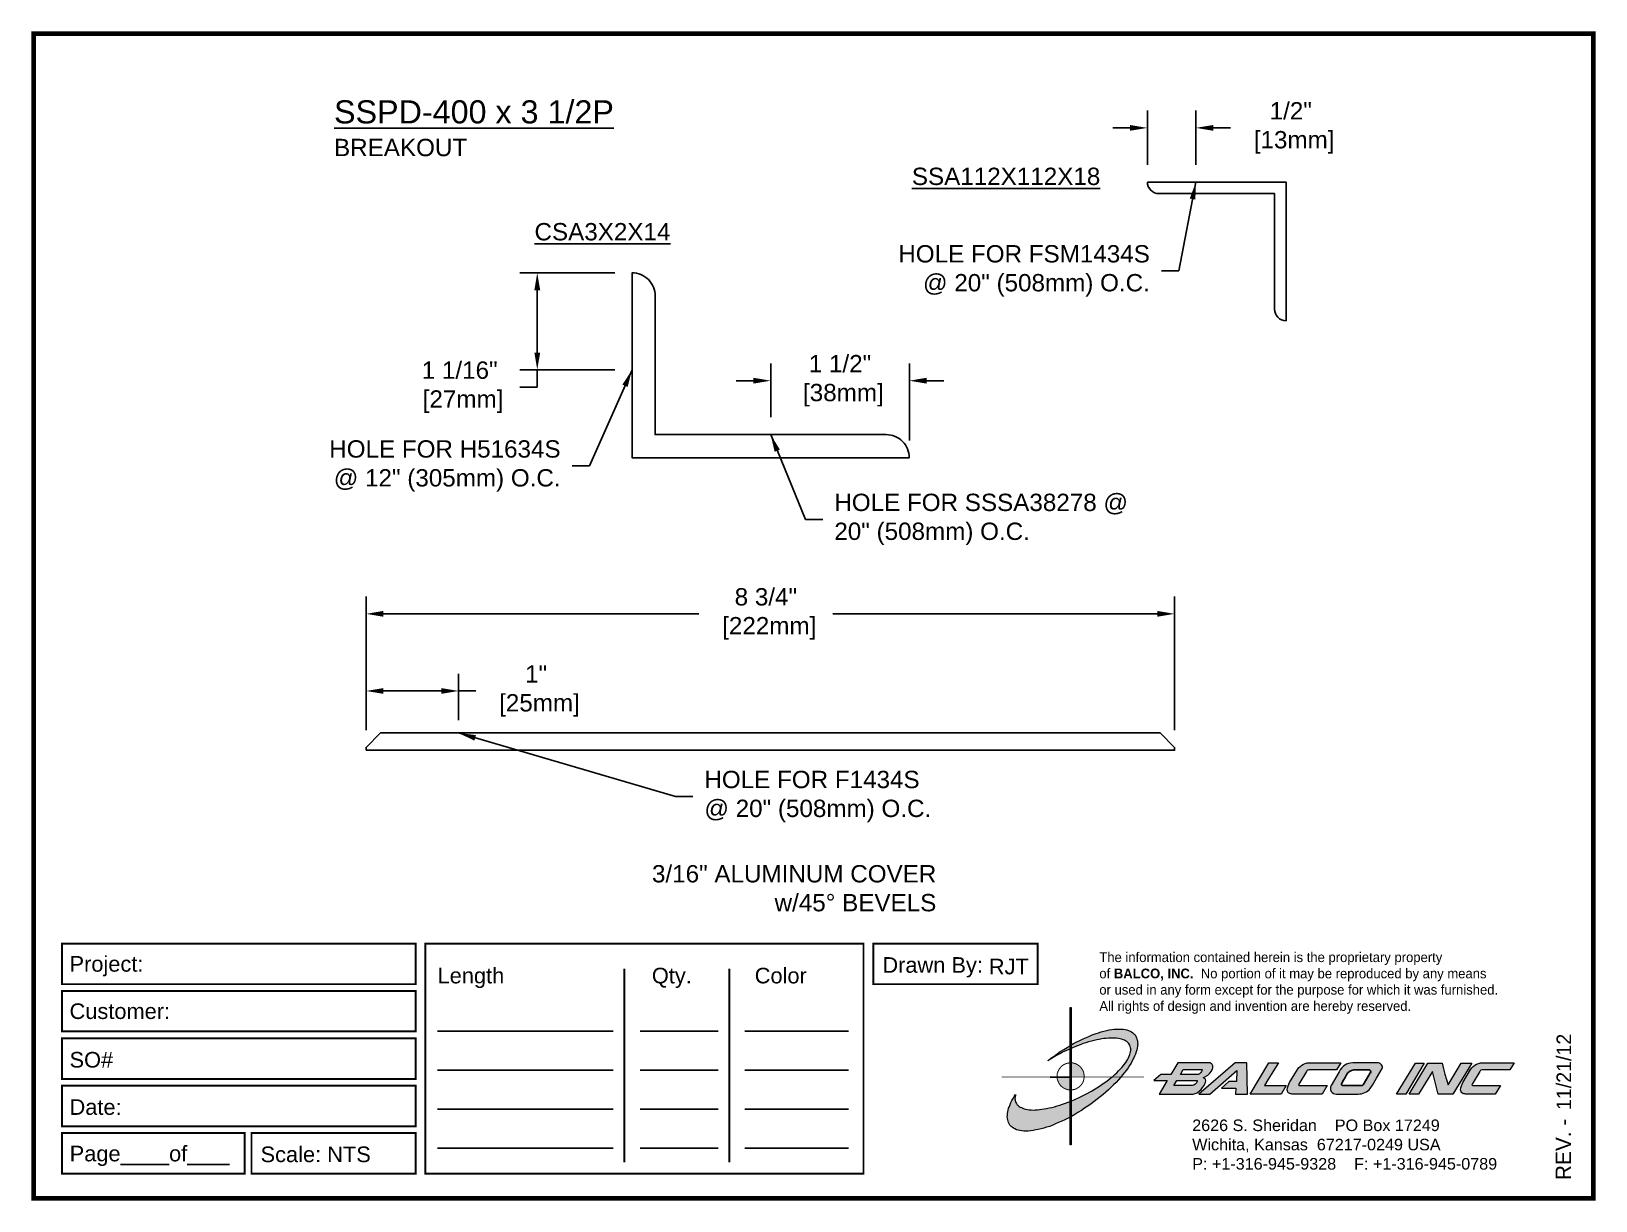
# Paper-space layout 'Breakout' of a CAD drawing. Header units: inches. Extents: x 0 to 10, y 0 to 7.5.
# The model-space entities are those that its viewports show. They can reach past a viewport. Long polylines and large blocks are cut down to what shows.
import ezdxf

# ---------------------------------------------------------------- set-up
doc = ezdxf.new("R2010")
doc.units = ezdxf.units.IN
doc.header["$MEASUREMENT"] = 0
for name, color, linetype in [('Border', 7, 'Continuous'), ('Dimensions', 3, 'Continuous'), ('Metals', 7, 'Continuous'), ('Text', 2, 'Continuous')]:
    doc.layers.add(name, color=color, linetype=linetype)
doc.styles.add('ARIAL', font='arial.ttf')
doc.styles.add('Copyright', font='ERASDEMI.TTF')
doc.dimstyles.new('Arial', dxfattribs={"dimtxt": 0.1875, "dimasz": 0.1875, "dimexe": 0.1875, "dimexo": 0.1875, "dimgap": 0.1875, "dimtad": 0, "dimtih": 1, "dimtoh": 1, "dimdec": 4, "dimzin": 0, "dimdsep": 46, "dimlunit": 4, "dimtxsty": 'ARIAL', "dimcen": 0.1875, "dimadec": 0, "dimazin": 0, "dimtfac": 1, "dimtdec": 4, "dimtofl": 0, "dimtmove": 0, "dimatfit": 3, "dimfxl": 0, "dimfrac": 2, "dimtolj": 1, "dimtzin": 0, "dimarcsym": 0})

# ---------------------------------------------------------------- blocks, each defined once
blk = doc.blocks.new('ACADlogo')
h = blk.add_hatch(color=256)
h.paths.add_polyline_path([(-3.346, 1.223), (-3.351, 1.223), (-3.351, 0.979), (-3.346, 0.982)])
h.paths.add_polyline_path([(-3.346, 0.961), (-3.351, 0.959), (-3.351, 0.868), (-3.346, 0.868)])
h.paths.add_polyline_path([(-3.346, 0.777), (-3.351, 0.777), (-3.351, 0.699), (-3.351, 0.695), (-3.35, 0.695), (-3.346, 0.695)])
h.paths.add_polyline_path([(-3.346, 0.864), (-3.346, 0.868), (-3.35, 0.868), (-3.351, 0.868), (-3.351, 0.777), (-3.346, 0.777), (-3.346, 0.778), (-3.348, 0.778)])
h.paths.add_polyline_path([(-3.346, 0.524), (-3.351, 0.521), (-3.351, 0.342), (-3.346, 0.342)])
h.paths.add_polyline_path([(-3.346, 0.695), (-3.351, 0.695), (-3.351, 0.621), (-3.346, 0.623)])
h.paths.add_polyline_path([(-3.346, 0.623), (-3.351, 0.621), (-3.351, 0.521), (-3.346, 0.524)])
h.paths.add_polyline_path([(-3.346, 0.982), (-3.351, 0.979), (-3.351, 0.959), (-3.346, 0.961)])
h = blk.add_hatch(color=175)
h.paths.add_polyline_path([(-3.518, 0.573), (-3.534, 0.571), (-3.548, 0.569), (-3.562, 0.567), (-3.576, 0.567), (-3.589, 0.566), (-3.602, 0.567), (-3.614, 0.568), (-3.625, 0.569), (-3.636, 0.572), (-3.646, 0.574), (-3.656, 0.577), (-3.664, 0.581), (-3.673, 0.585), (-3.682, 0.592), (-3.688, 0.598), (-3.694, 0.603), (-3.699, 0.614), (-3.703, 0.622), (-3.705, 0.631), (-3.706, 0.64), (-3.705, 0.648), (-3.705, 0.653), (-3.703, 0.659), (-3.702, 0.665), (-3.71, 0.652), (-3.717, 0.639), (-3.725, 0.626), (-3.731, 0.613), (-3.737, 0.601), (-3.741, 0.589), (-3.746, 0.577), (-3.749, 0.566), (-3.751, 0.555), (-3.753, 0.544), (-3.754, 0.538), (-3.754, 0.533), (-3.755, 0.523), (-3.754, 0.513), (-3.753, 0.508), (-3.752, 0.503), (-3.75, 0.494), (-3.748, 0.486), (-3.743, 0.477), (-3.74, 0.473), (-3.738, 0.469), (-3.734, 0.465), (-3.73, 0.461), (-3.723, 0.455), (-3.715, 0.449), (-3.706, 0.445), (-3.695, 0.44), (-3.685, 0.437), (-3.674, 0.434), (-3.661, 0.432), (-3.648, 0.431), (-3.634, 0.431), (-3.62, 0.431), (-3.604, 0.433), (-3.588, 0.435), (-3.572, 0.438), (-3.556, 0.441), (-3.538, 0.445), (-3.52, 0.449), (-3.503, 0.456), (-3.483, 0.461), (-3.464, 0.469), (-3.445, 0.477), (-3.426, 0.485), (-3.406, 0.494), (-3.385, 0.503), (-3.364, 0.514), (-3.351, 0.521), (-3.351, 0.621), (-3.364, 0.616), (-3.382, 0.609), (-3.4, 0.603), (-3.418, 0.598), (-3.436, 0.592), (-3.453, 0.587), (-3.47, 0.583), (-3.486, 0.579), (-3.503, 0.576)])
h.paths.add_polyline_path([(-3.215, 0.687), (-3.251, 0.667), (-3.289, 0.649), (-3.327, 0.631), (-3.346, 0.623), (-3.346, 0.524), (-3.343, 0.525), (-3.323, 0.537), (-3.302, 0.549), (-3.28, 0.563), (-3.259, 0.577), (-3.238, 0.59), (-3.218, 0.605), (-3.198, 0.62), (-3.179, 0.635), (-3.16, 0.65), (-3.141, 0.665), (-3.123, 0.681), (-3.106, 0.696), (-3.089, 0.712), (-3.074, 0.727), (-3.058, 0.743), (-3.043, 0.759), (-3.028, 0.777), (-3.085, 0.777), (-3.091, 0.772), (-3.105, 0.761), (-3.118, 0.75), (-3.134, 0.739), (-3.149, 0.729), (-3.165, 0.718), (-3.182, 0.707), (-3.198, 0.697)])
h.paths.add_polyline_path([(-2.921, 1.009), (-2.922, 1.015), (-2.924, 1.02), (-2.926, 1.029), (-2.931, 1.038), (-2.934, 1.043), (-2.936, 1.047), (-2.94, 1.05), (-2.943, 1.054), (-2.951, 1.06), (-2.959, 1.066), (-2.968, 1.071), (-2.978, 1.075), (-2.989, 1.079), (-3, 1.081), (-3.013, 1.083), (-3.026, 1.084), (-3.04, 1.084), (-3.054, 1.084), (-3.07, 1.083), (-3.085, 1.081), (-3.102, 1.079), (-3.118, 1.075), (-3.136, 1.07), (-3.153, 1.066), (-3.171, 1.06), (-3.191, 1.054), (-3.21, 1.047), (-3.229, 1.039), (-3.248, 1.031), (-3.268, 1.022), (-3.289, 1.012), (-3.31, 1.002), (-3.33, 0.991), (-3.346, 0.982), (-3.346, 0.961), (-3.323, 0.971), (-3.305, 0.978), (-3.287, 0.984), (-3.268, 0.991), (-3.251, 0.996), (-3.234, 1.002), (-3.216, 1.007), (-3.199, 1.011), (-3.182, 1.015), (-3.167, 1.018), (-3.15, 1.021), (-3.136, 1.023), (-3.121, 1.025), (-3.107, 1.026), (-3.093, 1.026), (-3.079, 1.027), (-3.067, 1.026), (-3.054, 1.026), (-3.043, 1.025), (-3.032, 1.022), (-3.022, 1.02), (-3.013, 1.016), (-3, 1.011), (-2.989, 1.005), (-2.983, 0.999), (-2.978, 0.994), (-2.973, 0.987), (-2.969, 0.981), (-2.967, 0.973), (-2.965, 0.965), (-2.964, 0.957), (-2.964, 0.949), (-2.964, 0.944), (-2.965, 0.94), (-2.967, 0.93), (-2.969, 0.921), (-2.973, 0.911), (-2.978, 0.901), (-2.983, 0.891), (-2.989, 0.881), (-2.996, 0.871), (-3.004, 0.86), (-3.012, 0.849), (-3.021, 0.838), (-3.032, 0.827), (-3.042, 0.816), (-3.053, 0.805), (-3.065, 0.794), (-3.077, 0.783), (-3.085, 0.777), (-3.028, 0.777), (-3.016, 0.791), (-3.004, 0.806), (-2.992, 0.822), (-2.981, 0.837), (-2.971, 0.852), (-2.962, 0.866), (-2.954, 0.882), (-2.946, 0.896), (-2.939, 0.91), (-2.934, 0.924), (-2.929, 0.938), (-2.926, 0.944), (-2.925, 0.951), (-2.922, 0.963), (-2.92, 0.975), (-2.92, 0.982), (-2.919, 0.987), (-2.92, 0.999), (-2.92, 1.005)])
h.paths.add_polyline_path([(-3.372, 0.966), (-3.393, 0.953), (-3.415, 0.94), (-3.435, 0.925), (-3.455, 0.911), (-3.475, 0.897), (-3.494, 0.882), (-3.468, 0.898), (-3.439, 0.915), (-3.41, 0.93), (-3.396, 0.938), (-3.38, 0.945), (-3.351, 0.959), (-3.351, 0.979)])
h = blk.add_hatch(color=256)
h.paths.add_polyline_path([(-3.268, 0.814), (-3.27, 0.819), (-3.273, 0.824), (-3.276, 0.828), (-3.279, 0.833), (-3.282, 0.837), (-3.286, 0.841), (-3.29, 0.845), (-3.294, 0.849), (-3.298, 0.852), (-3.303, 0.855), (-3.308, 0.858), (-3.313, 0.86), (-3.318, 0.863), (-3.323, 0.864), (-3.328, 0.866), (-3.334, 0.867), (-3.339, 0.868), (-3.345, 0.868), (-3.346, 0.868), (-3.346, 0.777), (-3.335, 0.777), (-3.262, 0.777), (-3.262, 0.781), (-3.262, 0.787), (-3.263, 0.792), (-3.264, 0.798), (-3.265, 0.803), (-3.266, 0.808)])
h.paths.add_polyline_path([(-3.351, 0.777), (-3.436, 0.777), (-3.435, 0.773), (-3.435, 0.768), (-3.434, 0.762), (-3.432, 0.757), (-3.431, 0.752), (-3.428, 0.747), (-3.426, 0.742), (-3.423, 0.737), (-3.42, 0.732), (-3.417, 0.728), (-3.414, 0.723), (-3.41, 0.719), (-3.406, 0.716), (-3.401, 0.712), (-3.397, 0.709), (-3.392, 0.706), (-3.387, 0.704), (-3.382, 0.701), (-3.377, 0.699), (-3.372, 0.698), (-3.367, 0.696), (-3.361, 0.695), (-3.356, 0.695), (-3.351, 0.695)])
h.paths.add_polyline_path([(-3.346, 0.868), (-3.35, 0.868), (-3.351, 0.868), (-3.351, 0.777), (-3.346, 0.777)])
h = blk.add_hatch(color=256)
h.paths.add_polyline_path([(-2.438, 0.844, 0.412988), (-2.461, 0.869), (-2.663, 0.869), (-2.707, 0.794), (-2.771, 0.794), (-2.815, 0.755), (-2.73, 0.755), (-2.781, 0.668), (-2.563, 0.668, 0.107996), (-2.538, 0.677, 0.108939), (-2.494, 0.724, 0.080345), (-2.483, 0.745, 0.419497), (-2.499, 0.773, 0.149928), (-2.447, 0.815, 0.134283)])
h.paths.add_polyline_path([(-2.507, 0.821, -0.209012), (-2.532, 0.794), (-2.538, 0.794), (-2.646, 0.794), (-2.627, 0.825), (-2.51, 0.825, -0.56619)], flags=16)
h.paths.add_polyline_path([(-2.538, 0.75, -0.241309), (-2.569, 0.722), (-2.688, 0.722), (-2.669, 0.755), (-2.541, 0.755, -0.56619)], flags=16)
for points in [[(-2.285, 0.819), (-2.287, 0.748), (-2.335, 0.748), (-2.383, 0.705), (-2.29, 0.705), (-2.292, 0.668), (-2.215, 0.668), (-2.221, 0.869), (-2.295, 0.869), (-2.527, 0.668), (-2.458, 0.668)], [(-2.018, 0.869), (-2.079, 0.869), (-2.198, 0.668), (-2, 0.668), (-1.968, 0.722), (-2.107, 0.722), (-2.085, 0.759), (-2.064, 0.794)], [(-1.617, 0.869), (-1.807, 0.869, 0.270182), (-1.896, 0.825), (-1.946, 0.742, 0.109019), (-1.961, 0.695, 0.340665), (-1.945, 0.672, 0.129907), (-1.923, 0.668), (-1.738, 0.668), (-1.706, 0.722), (-1.878, 0.722), (-1.882, 0.722, -0.601242), (-1.887, 0.731), (-1.838, 0.813, -0.253048), (-1.821, 0.823), (-1.645, 0.823)], [(-1.083, 0.867), (-1.14, 0.867), (-1.261, 0.667), (-1.26, 0.667), (-1.202, 0.667)], [(-0.96, 0.83), (-0.969, 0.867), (-1.061, 0.867), (-1.179, 0.667), (-1.12, 0.667), (-1.031, 0.812), (-0.995, 0.667), (-0.9, 0.667), (-0.778, 0.867), (-0.846, 0.867), (-0.931, 0.727), (-0.951, 0.795)], [(-0.507, 0.869), (-0.697, 0.869, 0.270182), (-0.786, 0.825), (-0.836, 0.742, 0.109019), (-0.85, 0.695, 0.340665), (-0.835, 0.672, 0.129907), (-0.812, 0.668), (-0.628, 0.668), (-0.595, 0.722), (-0.768, 0.722), (-0.772, 0.722, -0.601242), (-0.777, 0.731), (-0.728, 0.813, -0.253048), (-0.71, 0.823), (-0.534, 0.823)], [(-3.346, 0.623), (-3.351, 0.621), (-3.351, 0.521), (-3.346, 0.524)]]:
    blk.add_hatch(color=256).paths.add_polyline_path(points)
h = blk.add_hatch(color=256)
h.paths.add_polyline_path([(-1.377, 0.868), (-1.383, 0.868), (-1.383, 0.868), (-1.44, 0.868), (-1.492, 0.868), (-1.541, 0.868, 0.297712), (-1.628, 0.811), (-1.68, 0.723, 0.585116), (-1.646, 0.668), (-1.506, 0.668, 0.210586), (-1.429, 0.703), (-1.415, 0.726), (-1.389, 0.769), (-1.352, 0.831, 0.4352)])
h.paths.add_polyline_path([(-1.437, 0.823, -0.603783), (-1.428, 0.805), (-1.431, 0.801), (-1.434, 0.796), (-1.438, 0.789), (-1.474, 0.728, -0.229001), (-1.489, 0.722), (-1.494, 0.722), (-1.501, 0.722), (-1.597, 0.722), (-1.604, 0.722, -0.492401), (-1.613, 0.734), (-1.601, 0.757), (-1.591, 0.775), (-1.582, 0.791, -0.238368), (-1.535, 0.823)], flags=16)
for q in [(-3.48, 0.777), (-3.351, 0.642)]:
    blk.add_line((-3.351, 0.777), q)
at = {"color": 7, "lineweight": 0}
for points in [[(-3.351, 1.223), (-3.346, 1.223), (-3.346, 0.342), (-3.351, 0.342), (-3.351, 1.223)], [(-2.292, 0.668), (-2.215, 0.668), (-2.221, 0.869), (-2.295, 0.869), (-2.527, 0.668), (-2.458, 0.668), (-2.285, 0.819), (-2.287, 0.748), (-2.286, 0.748), (-2.335, 0.748), (-2.383, 0.705), (-2.29, 0.705), (-2.292, 0.668), (-2.292, 0.668)], [(-2.198, 0.668), (-2.079, 0.869), (-2.018, 0.869), (-2.064, 0.794), (-2.085, 0.759), (-2.107, 0.722), (-1.968, 0.722), (-2, 0.668), (-2.198, 0.668), (-2.198, 0.668)], [(-1.383, 0.868), (-1.383, 0.868)], [(-1.261, 0.667), (-1.14, 0.867), (-1.083, 0.867), (-1.202, 0.667), (-1.26, 0.667), (-1.261, 0.667), (-1.261, 0.667)], [(-0.9, 0.667), (-0.995, 0.667), (-1.031, 0.812), (-1.12, 0.667), (-1.179, 0.667), (-1.061, 0.867), (-0.969, 0.867), (-0.96, 0.83), (-0.951, 0.795), (-0.931, 0.727), (-0.846, 0.867), (-0.778, 0.867), (-0.9, 0.667), (-0.9, 0.667)]]:
    blk.add_lwpolyline(points, dxfattribs=at)
at = {"color": 175, "lineweight": 0}
blk.add_lwpolyline([(-2.926, 1.029), (-2.924, 1.02), (-2.922, 1.015), (-2.921, 1.009), (-2.92, 1.005), (-2.92, 0.999), (-2.919, 0.987), (-2.92, 0.982), (-2.92, 0.975), (-2.922, 0.963), (-2.925, 0.951), (-2.926, 0.944), (-2.929, 0.938), (-2.934, 0.924), (-2.939, 0.91), (-2.946, 0.896), (-2.954, 0.882), (-2.962, 0.866), (-2.971, 0.852), (-2.981, 0.837), (-2.992, 0.822), (-3.004, 0.806), (-3.016, 0.791), (-3.03, 0.775), (-3.043, 0.759), (-3.058, 0.743), (-3.074, 0.727), (-3.089, 0.712), (-3.106, 0.696), (-3.123, 0.681), (-3.141, 0.665), (-3.16, 0.65), (-3.179, 0.635), (-3.198, 0.62), (-3.218, 0.605), (-3.238, 0.59), (-3.259, 0.577), (-3.28, 0.563), (-3.302, 0.549), (-3.323, 0.537), (-3.343, 0.525), (-3.364, 0.514), (-3.385, 0.503), (-3.406, 0.494), (-3.426, 0.485), (-3.445, 0.477), (-3.464, 0.469), (-3.483, 0.461), (-3.503, 0.456), (-3.52, 0.449), (-3.538, 0.445), (-3.556, 0.441), (-3.572, 0.438), (-3.588, 0.435), (-3.604, 0.433), (-3.62, 0.431), (-3.634, 0.431), (-3.648, 0.431), (-3.661, 0.432), (-3.674, 0.434), (-3.685, 0.437), (-3.695, 0.44), (-3.706, 0.445), (-3.715, 0.449), (-3.723, 0.455), (-3.73, 0.461), (-3.734, 0.465), (-3.738, 0.469), (-3.74, 0.473), (-3.743, 0.477), (-3.748, 0.486), (-3.75, 0.494), (-3.752, 0.503), (-3.753, 0.508), (-3.754, 0.513), (-3.755, 0.523), (-3.754, 0.533), (-3.754, 0.538), (-3.753, 0.544), (-3.751, 0.555), (-3.749, 0.566), (-3.746, 0.577), (-3.741, 0.589), (-3.737, 0.601), (-3.731, 0.613), (-3.725, 0.626), (-3.717, 0.639), (-3.71, 0.652), (-3.702, 0.665), (-3.703, 0.659), (-3.705, 0.653), (-3.705, 0.648), (-3.706, 0.642), (-3.706, 0.637), (-3.705, 0.631), (-3.704, 0.626), (-3.703, 0.621), (-3.699, 0.614), (-3.695, 0.607), (-3.691, 0.6), (-3.688, 0.598), (-3.685, 0.595), (-3.679, 0.589), (-3.673, 0.585), (-3.664, 0.581), (-3.656, 0.577), (-3.646, 0.574), (-3.636, 0.572), (-3.625, 0.569), (-3.614, 0.568), (-3.602, 0.567), (-3.589, 0.566), (-3.576, 0.567), (-3.562, 0.567), (-3.548, 0.569), (-3.534, 0.571), (-3.518, 0.573), (-3.503, 0.576), (-3.486, 0.579), (-3.47, 0.583), (-3.453, 0.587), (-3.436, 0.592), (-3.418, 0.598), (-3.4, 0.603), (-3.382, 0.609), (-3.364, 0.616), (-3.345, 0.623), (-3.327, 0.631), (-3.289, 0.649), (-3.251, 0.667), (-3.215, 0.687), (-3.198, 0.697), (-3.182, 0.707), (-3.165, 0.718), (-3.149, 0.729), (-3.134, 0.739), (-3.118, 0.75), (-3.105, 0.761), (-3.091, 0.772), (-3.077, 0.783), (-3.065, 0.794), (-3.053, 0.805), (-3.042, 0.816), (-3.032, 0.827), (-3.021, 0.838), (-3.012, 0.849), (-3.004, 0.86), (-2.996, 0.871), (-2.989, 0.881), (-2.983, 0.891), (-2.978, 0.901), (-2.973, 0.911), (-2.969, 0.921), (-2.967, 0.93), (-2.965, 0.94), (-2.964, 0.944), (-2.964, 0.949), (-2.964, 0.957), (-2.965, 0.965), (-2.967, 0.973), (-2.969, 0.981), (-2.973, 0.987), (-2.978, 0.994), (-2.98, 0.996), (-2.983, 0.999), (-2.989, 1.005), (-2.997, 1.009), (-3.004, 1.013), (-3.013, 1.016), (-3.022, 1.02), (-3.032, 1.022), (-3.043, 1.025), (-3.054, 1.026), (-3.067, 1.026), (-3.079, 1.027), (-3.093, 1.026), (-3.107, 1.026), (-3.121, 1.025), (-3.136, 1.023), (-3.15, 1.021), (-3.167, 1.018), (-3.182, 1.015), (-3.199, 1.011), (-3.216, 1.007), (-3.234, 1.002), (-3.251, 0.996), (-3.268, 0.991), (-3.287, 0.984), (-3.305, 0.978), (-3.323, 0.971), (-3.342, 0.962), (-3.38, 0.945), (-3.396, 0.938), (-3.41, 0.93), (-3.439, 0.915), (-3.468, 0.898), (-3.494, 0.882), (-3.475, 0.897), (-3.455, 0.911), (-3.435, 0.925), (-3.415, 0.94), (-3.393, 0.953), (-3.372, 0.966), (-3.351, 0.979), (-3.33, 0.991), (-3.31, 1.002), (-3.289, 1.012), (-3.268, 1.022), (-3.248, 1.031), (-3.229, 1.039), (-3.21, 1.047), (-3.191, 1.054), (-3.171, 1.06), (-3.153, 1.066), (-3.136, 1.07), (-3.118, 1.075), (-3.102, 1.079), (-3.085, 1.081), (-3.07, 1.083), (-3.054, 1.084), (-3.04, 1.084), (-3.026, 1.084), (-3.013, 1.083), (-3, 1.081), (-2.989, 1.079), (-2.978, 1.075), (-2.968, 1.071), (-2.959, 1.066), (-2.951, 1.06), (-2.943, 1.054), (-2.94, 1.05), (-2.936, 1.047), (-2.934, 1.043), (-2.931, 1.038), (-2.926, 1.029), (-2.926, 1.029)], dxfattribs=at)
at = {"color": 7, "lineweight": 0, "const_width": 0.0064}
blk.add_lwpolyline([(-3.262, 0.781), (-3.262, 0.787), (-3.263, 0.792), (-3.264, 0.798), (-3.265, 0.803), (-3.266, 0.808), (-3.268, 0.814), (-3.27, 0.819), (-3.273, 0.824), (-3.276, 0.828), (-3.279, 0.833), (-3.282, 0.837), (-3.286, 0.841), (-3.29, 0.845), (-3.294, 0.849), (-3.298, 0.852), (-3.303, 0.855), (-3.308, 0.858), (-3.313, 0.86), (-3.318, 0.863), (-3.323, 0.864), (-3.328, 0.866), (-3.334, 0.867), (-3.339, 0.868), (-3.345, 0.868), (-3.35, 0.868), (-3.356, 0.868), (-3.361, 0.867), (-3.367, 0.866), (-3.372, 0.865), (-3.377, 0.863), (-3.382, 0.862), (-3.387, 0.859), (-3.392, 0.857), (-3.397, 0.854), (-3.401, 0.851), (-3.406, 0.847), (-3.41, 0.843), (-3.414, 0.839), (-3.417, 0.835), (-3.42, 0.831), (-3.423, 0.826), (-3.426, 0.821), (-3.428, 0.816), (-3.431, 0.811), (-3.432, 0.806), (-3.434, 0.801), (-3.435, 0.795), (-3.435, 0.79), (-3.436, 0.784), (-3.436, 0.779), (-3.435, 0.773), (-3.435, 0.768), (-3.434, 0.762), (-3.432, 0.757), (-3.431, 0.752), (-3.428, 0.747), (-3.426, 0.742), (-3.423, 0.737), (-3.42, 0.732), (-3.417, 0.728), (-3.414, 0.723), (-3.41, 0.719), (-3.406, 0.716), (-3.401, 0.712), (-3.397, 0.709), (-3.392, 0.706), (-3.387, 0.704), (-3.382, 0.701), (-3.377, 0.699), (-3.372, 0.698), (-3.367, 0.696), (-3.361, 0.695), (-3.356, 0.695), (-3.35, 0.695), (-3.345, 0.695), (-3.339, 0.695), (-3.334, 0.696), (-3.328, 0.697), (-3.323, 0.698), (-3.318, 0.7), (-3.313, 0.702), (-3.308, 0.705), (-3.303, 0.708), (-3.298, 0.711), (-3.294, 0.714), (-3.29, 0.718), (-3.286, 0.721), (-3.282, 0.726), (-3.279, 0.73), (-3.276, 0.734), (-3.273, 0.739), (-3.27, 0.744), (-3.268, 0.749), (-3.266, 0.754), (-3.265, 0.76), (-3.264, 0.765), (-3.263, 0.77), (-3.262, 0.776), (-3.262, 0.781)], dxfattribs=at)
at = {"color": 7, "lineweight": 0}
for points in [[(-2.447, 0.815, 0.130368), (-2.438, 0.843, 0.448367), (-2.463, 0.869), (-2.663, 0.869), (-2.707, 0.794), (-2.771, 0.794), (-2.815, 0.755), (-2.73, 0.755), (-2.781, 0.668), (-2.563, 0.668, 0.107996), (-2.538, 0.677, 0.108939), (-2.494, 0.724, 0.077395), (-2.484, 0.744, 0.430878), (-2.499, 0.773, 0.149928)], [(-2.507, 0.821, -0.209012), (-2.532, 0.794), (-2.538, 0.794), (-2.646, 0.794), (-2.627, 0.825), (-2.512, 0.825), (-2.509, 0.825, -0.531288)], [(-1.838, 0.813), (-1.887, 0.731, 0.587385), (-1.882, 0.722), (-1.878, 0.722), (-1.706, 0.722), (-1.738, 0.668), (-1.923, 0.668, -0.129907), (-1.945, 0.672, -0.349839), (-1.961, 0.696, -0.107341), (-1.946, 0.742), (-1.896, 0.825, -0.270182), (-1.807, 0.869), (-1.617, 0.869), (-1.645, 0.823), (-1.821, 0.823, 0.252436)], [(-1.68, 0.723, 0.585116), (-1.646, 0.668), (-1.506, 0.668, 0.210586), (-1.429, 0.703), (-1.415, 0.726), (-1.389, 0.769), (-1.352, 0.831, 0.4352), (-1.377, 0.868), (-1.383, 0.868), (-1.383, 0.868), (-1.44, 0.868), (-1.492, 0.868), (-1.541, 0.868, 0.297712), (-1.628, 0.811)], [(-0.728, 0.813), (-0.777, 0.731, 0.587385), (-0.772, 0.722), (-0.768, 0.722), (-0.595, 0.722), (-0.628, 0.668), (-0.812, 0.668, -0.129907), (-0.835, 0.672, -0.349839), (-0.85, 0.696, -0.107341), (-0.836, 0.742), (-0.786, 0.825, -0.270182), (-0.697, 0.869), (-0.507, 0.869), (-0.534, 0.823), (-0.71, 0.823, 0.252436)], [(-2.569, 0.722), (-2.688, 0.722), (-2.669, 0.755), (-2.543, 0.755), (-2.54, 0.755, -0.531288), (-2.538, 0.75, -0.241309)]]:
    blk.add_lwpolyline(points, format="xyb", close=True, dxfattribs=at)
blk.add_lwpolyline([(-1.437, 0.823), (-1.535, 0.823, 0.238368), (-1.582, 0.791), (-1.591, 0.775), (-1.601, 0.757), (-1.613, 0.734, 0.490298), (-1.604, 0.722), (-1.597, 0.722), (-1.501, 0.722), (-1.494, 0.722), (-1.489, 0.722, 0.229001), (-1.474, 0.728), (-1.438, 0.789), (-1.434, 0.796), (-1.431, 0.801), (-1.428, 0.805, 0.603783)], format="xyb", close=True)
blk.add_lwpolyline([(-2.879, 0.777, 0.00455, 0.00455, 0), (-3.791, 0.777, 0.00183, 0.00183, 0), (-3.791, 0.777, 0.00183, 0.00183, 0)], format="xyseb", dxfattribs=at)
blk = doc.blocks.new('Quantity Data')
at = {"layer": 'Border', "color": 253}
for p, q in [((2.755, 1.254), (3.881, 1.254)), ((4.054, 1.254), (4.553, 1.254)), ((4.725, 1.254), (5.389, 1.254)), ((2.755, 1.004), (3.881, 1.004)), ((4.054, 1.004), (4.553, 1.004)), ((4.725, 1.004), (5.389, 1.004)), ((2.755, 0.754), (3.881, 0.754)), ((4.054, 0.754), (4.553, 0.754)), ((4.725, 0.754), (5.389, 0.754)), ((2.755, 0.504), (3.881, 0.504)), ((4.054, 0.504), (4.553, 0.504)), ((4.725, 0.504), (5.389, 0.504))]:
    blk.add_line(p, q, dxfattribs=at)
at = {"layer": 'Border', "const_width": 0.0125}
blk.add_lwpolyline([(5.485, 0.341), (2.678, 0.341), (2.678, 1.813), (5.485, 1.813)], close=True, dxfattribs=at)
for points in [[(3.953, 1.653), (3.953, 0.412)], [(4.625, 1.653), (4.625, 0.412)]]:
    blk.add_lwpolyline(points, dxfattribs=at)
at = {"layer": 'Border', "style": 'ARIAL'}
for s, p in [('Length', (2.756, 1.559)), ('Qty.', (4.129, 1.559)), ('Color', (4.788, 1.559))]:
    blk.add_text(s, height=0.1, dxfattribs=at).set_placement(p)
blk = doc.blocks.new('Drawn By')
at = {"layer": 'Border', "const_width": 0.0125}
blk.add_lwpolyline([(5.38, 1.813), (6.432, 1.813), (6.432, 1.554), (5.38, 1.554)], close=True, dxfattribs=at)
at = {"layer": 'Border', "style": 'ARIAL'}
blk.add_text('Drawn By: ', height=0.1, dxfattribs=at).set_placement((5.438, 1.627))
blk.add_attdef('XXX', (6.12, 1.617), '', height=0.1, dxfattribs=at)
blk = doc.blocks.new('Project Info')
at = {"layer": 'Border', "const_width": 0.0125}
for points in [[(0.182, 1.813), (2.448, 1.813), (2.448, 1.554), (0.182, 1.554)], [(0.182, 1.51), (2.448, 1.51), (2.448, 1.251), (0.182, 1.251)], [(0.182, 1.207), (2.448, 1.207), (2.448, 0.947), (0.182, 0.947)], [(0.182, 0.904), (2.448, 0.904), (2.448, 0.644), (0.182, 0.644)], [(0.182, 0.6), (1.352, 0.6), (1.352, 0.341), (0.182, 0.341)], [(1.396, 0.6), (2.448, 0.6), (2.448, 0.341), (1.396, 0.341)]]:
    blk.add_lwpolyline(points, close=True, dxfattribs=at)
at = {"layer": 'Border', "style": 'ARIAL'}
for s, p in [('Project:', (0.23, 1.634)), ('Customer:', (0.23, 1.331)), ('SO#', (0.23, 1.02)), ('Date:', (0.23, 0.717)), ('Page%%u        %%uof%%u       ', (0.231, 0.419)), ('Scale: NTS', (1.454, 0.414))]:
    blk.add_text(s, height=0.1, dxfattribs=at).set_placement(p)
blk = doc.blocks.new('REV')
at = {"style": 'Copyright'}
blk.add_text('REV. -', height=0.1, rotation=90, dxfattribs=at).set_placement((-0.142, 0.117))
at = {"style": 'Copyright', "flags": 4}
blk.add_attdef('REVISIONDATE', (-0.142, 0.566), '', height=0.0938, rotation=90, dxfattribs=at)
blk = doc.blocks.new('CSA3X2X14')
at = {"layer": 'Metals'}
blk.add_lwpolyline([(0.25, 1.75, 0.414214), (0, 2), (0, 0), (3, 0, 0.414214), (2.75, 0.25), (0.25, 0.25)], format="xyb", close=True, dxfattribs=at)
blk = doc.blocks.new('SSA112X112X18')
blk.add_lwpolyline([(0, 0), (-1.5, 0), (-1.5, -1.5, 0.414214), (-1.375, -1.375), (-1.375, -0.125), (-0.125, -0.125, 0.414214)], format="xyb", close=True)
blk = doc.blocks.new('*D20')
at = {"layer": 'Defpoints', "color": 0}
for p in [(31.54, 7.744), (31.54, 7.161), (33.04, 6.911)]:
    blk.add_point(p, dxfattribs=at)
at = {"layer": 'Dimensions', "color": 0, "lineweight": -2}
for p, q in [((31.54, 7.348), (31.54, 7.932)), ((33.04, 7.098), (33.04, 7.932)), ((31.352, 7.744), (31.165, 7.744)), ((33.227, 7.744), (33.415, 7.744))]:
    blk.add_line(p, q, dxfattribs=at)
at = {"layer": 'Dimensions', "color": 0}
for points in [[(31.352, 7.776), (31.352, 7.713), (31.54, 7.744)], [(33.227, 7.776), (33.227, 7.713), (33.04, 7.744)]]:
    blk.add_solid(points, dxfattribs=at)
at = {"layer": 'Dimensions', "color": 0, "insert": (32.29, 7.744), "char_height": 0.1875, "attachment_point": 5, "style": 'ARIAL'}
blk.add_mtext('\\A1;1 1/2"\\P [38mm]', dxfattribs=at)
blk = doc.blocks.new('*D21')
at = {"layer": 'Defpoints', "color": 0}
for p in [(29.014, 8.911), (30.04, 8.911), (30.04, 7.861)]:
    blk.add_point(p, dxfattribs=at)
at = {"layer": 'Dimensions', "color": 0, "lineweight": -2}
for p, q in [((29.852, 8.911), (28.827, 8.911)), ((29.014, 8.723), (29.014, 8.049)), ((29.852, 7.861), (28.827, 7.861)), ((29.014, 7.861), (29.014, 7.674)), ((29.014, 7.674), (28.827, 7.674))]:
    blk.add_line(p, q, dxfattribs=at)
at = {"layer": 'Dimensions', "color": 0}
for points in [[(28.983, 8.723), (29.046, 8.723), (29.014, 8.911)], [(28.983, 8.049), (29.046, 8.049), (29.014, 7.861)]]:
    blk.add_solid(points, dxfattribs=at)
at = {"layer": 'Dimensions', "color": 0, "insert": (28.175, 7.674), "char_height": 0.1875, "attachment_point": 5, "style": 'ARIAL'}
blk.add_mtext('\\A1;1 1/16"\\P [27mm]', dxfattribs=at)
blk = doc.blocks.new('*D22')
at = {"layer": 'Defpoints', "color": 0}
for p in [(36.14, 10.479), (35.616, 9.893), (36.14, 9.893)]:
    blk.add_point(p, dxfattribs=at)
at = {"layer": 'Dimensions', "color": 0, "lineweight": -2}
for p, q in [((35.616, 10.081), (35.616, 10.667)), ((36.14, 10.081), (36.14, 10.667)), ((35.428, 10.479), (35.241, 10.479)), ((36.328, 10.479), (36.515, 10.479))]:
    blk.add_line(p, q, dxfattribs=at)
at = {"layer": 'Dimensions', "color": 0}
for points in [[(35.428, 10.51), (35.428, 10.448), (35.616, 10.479)], [(36.328, 10.51), (36.328, 10.448), (36.14, 10.479)]]:
    blk.add_solid(points, dxfattribs=at)
at = {"layer": 'Dimensions', "color": 0, "insert": (37.167, 10.479), "char_height": 0.1875, "attachment_point": 5, "style": 'ARIAL'}
blk.add_mtext('\\A1;1/2"\\P [13mm]', dxfattribs=at)
blk = doc.blocks.new('*D28')
at = {"layer": 'Defpoints', "color": 0}
for p in [(35.91, 5.222), (27.162, 3.777), (35.91, 3.777)]:
    blk.add_point(p, dxfattribs=at)
at = {"layer": 'Dimensions', "color": 0, "lineweight": -2}
for p, q in [((27.162, 3.965), (27.162, 5.41)), ((35.91, 3.965), (35.91, 5.41)), ((27.35, 5.222), (30.763, 5.222)), ((35.722, 5.222), (32.213, 5.222))]:
    blk.add_line(p, q, dxfattribs=at)
at = {"layer": 'Dimensions', "color": 0}
for points in [[(27.35, 5.254), (27.35, 5.191), (27.162, 5.222)], [(35.722, 5.254), (35.722, 5.191), (35.91, 5.222)]]:
    blk.add_solid(points, dxfattribs=at)
at = {"layer": 'Dimensions', "color": 0, "insert": (31.488, 5.222), "char_height": 0.1875, "attachment_point": 5, "style": 'ARIAL'}
blk.add_mtext('\\A1;8 3/4"\\P [222mm]', dxfattribs=at)
blk = doc.blocks.new('*D29')
at = {"layer": 'Defpoints', "color": 0}
for p in [(28.162, 4.388), (27.162, 3.777), (28.162, 3.884)]:
    blk.add_point(p, dxfattribs=at)
at = {"layer": 'Dimensions', "color": 0, "lineweight": -2}
for p, q in [((27.162, 3.965), (27.162, 4.575)), ((28.162, 4.071), (28.162, 4.575)), ((27.35, 4.388), (27.975, 4.388)), ((28.162, 4.388), (28.35, 4.388))]:
    blk.add_line(p, q, dxfattribs=at)
at = {"layer": 'Dimensions', "color": 0}
for points in [[(27.35, 4.419), (27.35, 4.357), (27.162, 4.388)], [(27.975, 4.419), (27.975, 4.357), (28.162, 4.388)]]:
    blk.add_solid(points, dxfattribs=at)
at = {"layer": 'Dimensions', "color": 0, "insert": (29.002, 4.388), "char_height": 0.1875, "attachment_point": 5, "style": 'ARIAL'}
blk.add_mtext('\\A1;1"\\P [25mm]', dxfattribs=at)

msp = doc.modelspace()

# ---------------------------------------------------------------- linework, layer by layer
msp.add_lwpolyline([(27.16212, 3.74608), (35.90962, 3.74608), (35.90962, 3.77733), (35.75337, 3.93358), (27.31837, 3.93358), (27.16212, 3.77733)], close=True)

# ---------------------------------------------------------------- block references
at = {"layer": 'Metals', "xscale": -1}
msp.add_blockref('SSA112X112X18', (35.61592, 9.89325), dxfattribs=at)
at = {"layer": 'Metals'}
msp.add_blockref('CSA3X2X14', (30.03978, 6.91068), dxfattribs=at)

# ---------------------------------------------------------------- texts
at = {"layer": 'Text', "style": 'ARIAL'}
for s, insert, char_height, width, attachment_point in [('{\\LSSPD-400 x 3 1/2P\\P\\H0.75x;\\lBREAKOUT}', (26.81543, 10.77727), 0.25, 4.7396332, 1), ('{\\LSSA112X112X18}', (35.10605, 9.95329), 0.1875, 2.2451472, 6), ('\\A1;{\\LCSA3X2X14}', (28.98445, 9.35443), 0.1875, 2.4899842, 4), ('HOLE FOR FSM1434S \\P@ 20" (508mm) O.C.', (35.64233, 8.93235), 0.1875, 3.9506446, 6), ('HOLE FOR H51634S \\P@ 12" (305mm) O.C.', (29.26702, 6.82159), 0.1875, 4.2482114, 6), ('HOLE FOR SSSA38278 @\\P20" (508mm) O.C.', (32.22847, 6.24347), 0.1875, 3.6647516, 4), ('HOLE FOR F1434S\\P@ 20" (508mm) O.C.', (30.82253, 3.24622), 0.1875, 3.9506446, 4), ('3/16" ALUMINUM COVER\\Pw/45%%D BEVELS', (33.332, 2.25322), 0.1875, 3.8104847, 6)]:
    msp.add_mtext(s, dxfattribs=dict(at, insert=insert, char_height=char_height, width=width, attachment_point=attachment_point))

# ---------------------------------------------------------------- dimensions: what is measured, and where the dimension line sits
at = {"layer": 'Dimensions'}
for base, p1, p2, picture, middle in [((36.14015, 10.47911), (35.61592, 9.89325), (36.14015, 9.89325), '*D22', (37.16718, 10.47911)), ((31.53978, 7.74446), (33.03978, 6.91068), (31.53978, 7.16068), '*D20', (32.28978, 7.74446)), ((35.90962, 5.22231), (27.16212, 3.77733), (35.90962, 3.77733), '*D28', (31.48766, 5.22231)), ((28.16212, 4.38784), (27.16212, 3.77733), (28.16212, 3.88358), '*D29', (29.00165, 4.38784))]:
    dim = msp.add_linear_dim(base=base, p1=p1, p2=p2, dimstyle='Arial', override={"dimpost": '\\X'}, dxfattribs=at)
    dim.commit()
    dim.dimension.update_dxf_attribs({"geometry": picture, "text_midpoint": middle, "dimtype": 160})
dim = msp.add_linear_dim(base=(29.01448, 8.91068), p1=(30.03978, 7.86102), p2=(30.03978, 8.91068), angle=90, dimstyle='Arial', override={"dimpost": '\\X'}, dxfattribs=at)
dim.commit()
dim.dimension.update_dxf_attribs({"geometry": '*D21', "text_midpoint": (28.17495, 7.67352), "dimtype": 160})

# ---------------------------------------------------------------- leaders
at = {"layer": 'Text', "annotation_type": 0, "has_hookline": 1}
for points, hookline_direction, text_width in [([(36.14015, 9.89325), (35.95483, 8.93235), (35.76733, 8.93235)], 1, 2.68741), ([(30.03978, 7.86102), (29.57952, 6.82159), (29.39202, 6.82159)], 1, 2.46935), ([(31.53978, 7.16068), (31.91597, 6.24347), (32.10347, 6.24347)], 0, 3.14721), ([(28.16212, 3.93358), (30.51003, 3.24622), (30.69753, 3.24622)], 0, 2.41793)]:
    msp.add_leader(points, dimstyle='Arial', override={"dimgap": 0.125, "dimtad": 0}, dxfattribs=dict(at, hookline_direction=hookline_direction, text_width=text_width))

psp = doc.layouts.new('Breakout')

# ---------------------------------------------------------------- linework, layer by layer
at = {"layer": 'Border', "const_width": 0.03}
psp.add_lwpolyline([(0, 7.461), (9.993, 7.461), (9.993, 0), (0, 0)], close=True, dxfattribs=at)

# ---------------------------------------------------------------- block references
at = {"layer": 'Border'}
for name, p in [('Project Info', (0, -0.182)), ('Quantity Data', (-0.168, -0.182)), ('ACADlogo', (9.993, 0))]:
    psp.add_blockref(name, p, dxfattribs=at)
for name, p, values in [('Drawn By', (0, -0.182), {'XXX': 'RJT'}), ('REV', (9.993, 0), {'REVISIONDATE': '11/21/12'})]:
    psp.add_blockref(name, p, dxfattribs=at).add_auto_attribs(values)

# ---------------------------------------------------------------- texts
at = {"insert": (6.828, 1.576), "char_height": 0.0625, "width": 50.295, "attachment_point": 1, "style": 'Copyright'}
psp.add_mtext('The information contained herein is the proprietary property\\Pof {\\fEras Bold ITC|b0|i0|c0|p34;BALCO, INC.}  No portion of it may be reproduced by any means\\Por used in any form except for the purpose for which it was furnished.\\PAll rights of design and invention are hereby reserved.', dxfattribs=at)
at = {"layer": 'Border', "insert": (7.423, 0.505), "char_height": 0.074, "width": 2.3438, "attachment_point": 1, "style": 'ARIAL'}
psp.add_mtext('2626 S. Sheridan    PO Box 17249\\PWichita, Kansas  67217-0249 USA \\PP: +1-316-945-9328    F: +1-316-945-0789', dxfattribs=at)

# ---------------------------------------------------------------- viewports
at = {"layer": '0'}
psp.add_viewport(center=(4.997, 3.73), size=(9.993, 7.46055), view_center_point=(32.00369, 5.19843), view_height=12.598593, dxfattribs=at)

doc.saveas('drawing.dxf')
